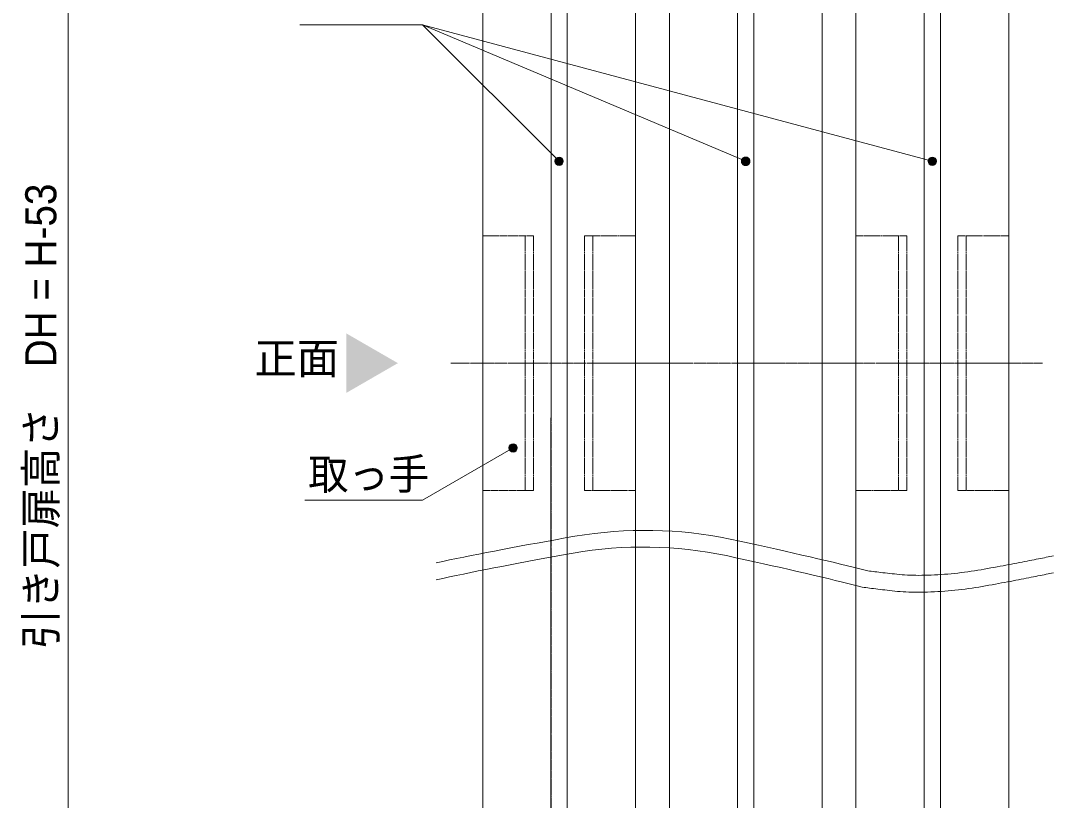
# Model space of a CAD drawing. Units: millimetres, scale not verified. Extents: x -6062 to 6062, y -3045 to 3045.
# Drawn here: x 146 to 1363, y -1015 to -96 of the extents above; entities that cross this region are included whole.
import ezdxf
from ezdxf.enums import TextEntityAlignment as Align

# ---------------------------------------------------------------- set-up
doc = ezdxf.new("R2010")
doc.units = ezdxf.units.MM
doc.header["$LTSCALE"] = 20
doc.linetypes.add('USER1', pattern=[10.5, 8, -0.5, 0.5, -0.5, 0.5, -0.5])
doc.linetypes.add('USER2', pattern=[2.91, 1.76, -0.4, 0.35, -0.4])
for name, color, linetype, lineweight in [('0-0_3一般', 7, 'Continuous', 15), ('0-1_2寸法-3', 7, 'Continuous', 15), ('0-2_2寸法-1', 7, 'Continuous', 15)]:
    doc.layers.add(name, color=color, linetype=linetype, lineweight=lineweight)
doc.styles.add('ＭＳ Ｐゴシック', font='')
doc.styles.get('ＭＳ Ｐゴシック').set_extended_font_data('MS PGothic')

# ---------------------------------------------------------------- blocks, each defined once
blk = doc.blocks.new('グループ')
at = {"layer": '0-0_3一般'}
for p, q in [((53963.7, -38600), (53963.7, 15950)), ((57563.7, 15950), (57563.7, -38600))]:
    blk.add_line(p, q, dxfattribs=at)
at = {"layer": '0-0_3一般', "linetype": 'USER1'}
for p, q in [((51173.7, -36150), (51173.7, 13350)), ((51553.7, 13350), (51553.7, -36150)), ((59973.7, -36150), (59973.7, 13350)), ((60353.7, 13350), (60353.7, -36150)), ((50563.7, -7000), (50563.7, -13000)), ((52163.7, -7000), (52163.7, -13000)), ((59363.7, -7000), (59363.7, -13000)), ((60963.7, -7000), (60963.7, -13000))]:
    blk.add_line(p, q, dxfattribs=at)
at = {"layer": '0-0_3一般', "linetype": 'USER2'}
for p, q in [((48813.5, -10000), (53960.5, -10000)), ((53213.5, -10000), (58360.5, -10000)), ((57613.5, -10000), (62760.5, -10000))]:
    blk.add_line(p, q, dxfattribs=at)
at = {"layer": '0-0_3一般'}
for points in [[(53163.7, 15950), (53163.7, -38600), (49563.7, -38600), (49563.7, 15950)], [(61963.7, 15950), (61963.7, -38600), (58363.7, -38600), (58363.7, 15950)]]:
    blk.add_lwpolyline(points, dxfattribs=at)
at = {"layer": '0-0_3一般', "linetype": 'USER1'}
for points in [[(55573.7, 13350), (55953.7, 13350), (55953.7, -36150), (55573.7, -36150)], [(49563.7, -7000), (50763.7, -7000), (50763.7, -13000), (49563.7, -13000)], [(51963.7, -13000), (53163.7, -13000), (53163.7, -7000), (51963.7, -7000)], [(58363.7, -7000), (59563.7, -7000), (59563.7, -13000), (58363.7, -13000)], [(60763.7, -13000), (61963.7, -13000), (61963.7, -7000), (60763.7, -7000)]]:
    blk.add_lwpolyline(points, close=True, dxfattribs=at)
blk = doc.blocks.new('グループ-6')
at = {"layer": '0-0_3一般'}
for p, q in [((58363.7, -38750), (58363.7, 15950)), ((61963.7, 15950), (61963.7, -38750))]:
    blk.add_line(p, q, dxfattribs=at)
blk.add_lwpolyline([(60353.7, -36150), (60353.7, 13350), (59973.7, 13350), (59973.3, -36150)], close=True, dxfattribs=at)
blk = doc.blocks.new('グループ-9')
at = {"layer": '0-0_3一般'}
for p, q in [((49563.7, -38750), (49563.7, 15950)), ((53163.7, 15950), (53163.7, -38750))]:
    blk.add_line(p, q, dxfattribs=at)
blk.add_lwpolyline([(51554, -35904.9), (51553.7, 13350), (51173.7, 13350), (51173.5, -35904.9)], close=True, dxfattribs=at)
blk = doc.blocks.new('グループ-17')
at = {"layer": '0-0_3一般'}
for p, q in [((55573.7, 13350), (55573.7, -36150)), ((55953.7, -36150), (55953.7, 13350))]:
    blk.add_line(p, q, dxfattribs=at)
blk.add_lwpolyline([(57563.7, 15950), (57563.7, -38750), (53963.7, -38750), (53963.7, 15950)], close=True, dxfattribs=at)
blk = doc.blocks.new('グループ-20')
at = {"layer": '0-0_3一般'}
for points in [[(48467.3, -14708.6), (48622.9, -14675.4), (48783.1, -14641.8), (48947.9, -14607.7), (49117.3, -14573.2), (49291.3, -14538.2), (49469.9, -14502.7), (49653, -14466.8), (49840.8, -14430.4), (50033.1, -14393.6), (50230, -14356.3), (50431.6, -14318.5), (50637.7, -14280.3), (50848.3, -14241.6), (51063.6, -14202.5), (51283.5, -14162.9), (51508, -14122.8), (51736.8, -14082.6), (51966.5, -14046.5), (52196.1, -14015.7), (52425.6, -13990.4), (52655, -13970.4), (52884.3, -13955.8), (53113.5, -13946.6), (53342.6, -13942.7), (53571.6, -13944.3), (53800.4, -13951.2), (54029.2, -13963.5), (54257.9, -13981.1), (54486.4, -14004.2), (54714.8, -14032.6), (54943.2, -14066.4), (55171.4, -14105.6), (55399.5, -14150.2), (55626.6, -14198.8), (55849.3, -14247.1), (56067.4, -14294.9), (56281, -14342), (56490, -14388.5), (56694.4, -14434.3)], [(48467.3, -15108.6), (48620.9, -15075.2), (48779.1, -15041.4), (48941.7, -15007.1), (49108.9, -14972.3), (49280.6, -14937), (49456.9, -14901.3), (49637.7, -14865.1), (49823, -14828.5), (50012.8, -14791.4), (50207.2, -14753.8), (50406.1, -14715.7), (50609.6, -14677.2), (50817.5, -14638.2), (51030, -14598.8), (51247.1, -14558.8), (51468.6, -14518.5), (51694.5, -14477.9), (51921.2, -14441.5), (52147.9, -14410.4), (52374.5, -14384.7), (52600.9, -14364.3), (52827.3, -14349.4), (53053.6, -14339.8), (53279.7, -14335.6), (53505.8, -14336.8), (53731.7, -14343.3), (53957.6, -14355.2), (54183.4, -14372.5), (54409, -14395.2), (54634.6, -14423.2), (54860.1, -14456.7), (55085.4, -14495.5), (55310.7, -14539.6), (55534.9, -14587.9), (55754.8, -14635.8), (55970.2, -14683.2), (56181.1, -14729.9), (56387.5, -14776), (56589.4, -14821.5)], [(56694.4, -14434.3), (56894.3, -14479.6), (57089.6, -14524.2), (57280.3, -14568.3), (57466.4, -14611.7), (57648, -14654.5), (57825.1, -14696.7), (57997.5, -14738.3), (58165.4, -14779.2), (58328.7, -14819.6), (58487.5, -14859.3), (58641.7, -14898.4)], [(61155.9, -14897), (61233.8, -14884.6), (61311.7, -14871.5), (61389.4, -14857.7), (61466.5, -14843.8), (61542.1, -14830), (61616.3, -14816.3), (61689.1, -14802.9), (61760.5, -14789.7), (61830.5, -14776.7), (61899.1, -14763.8), (61966.3, -14751.2), (62032.1, -14738.7), (62096.4, -14726.4), (62159.4, -14714.4), (62220.9, -14702.5), (62281.1, -14690.8), (62339.8, -14679.3), (62397.1, -14668), (62453.1, -14657), (62507.7, -14646.2), (62560.9, -14635.8), (62612.7, -14625.5), (62663.1, -14615.6), (62712.1, -14605.9), (62759.8, -14596.5), (62806.1, -14587.3), (62851, -14578.4), (62894.5, -14569.8), (62936.6, -14561.4), (62977.3, -14553.3), (63016.7, -14545.5)], [(56589.4, -14821.5), (56786.7, -14866.5), (56979.6, -14910.8), (57167.9, -14954.5), (57351.8, -14997.6), (57531.1, -15040), (57705.9, -15081.9), (57876.2, -15123.2), (58042, -15163.9), (58203.3, -15203.9), (58360.1, -15243.4), (58512.3, -15282.2)], [(58641.7, -14898.4), (58681.5, -14903.3), (58722.8, -14908.3), (58765.5, -14913.5), (58809.6, -14918.7), (58855.1, -14924.1), (58902.1, -14929.6), (58950.4, -14935.2), (59000.2, -14940.9), (59051.3, -14946.7), (59103.9, -14952.7), (59157.9, -14958.7), (59213.3, -14964.9), (59270.1, -14971.2), (59328.3, -14977.6), (59387.9, -14983.7), (59448.9, -14989), (59511.4, -14993.4), (59575.3, -14997.1), (59640.7, -14999.9), (59707.4, -15002), (59775.6, -15003.3), (59845.3, -15003.7), (59916.3, -15003.4), (59988.8, -15002.2), (60062.7, -15000.3), (60138, -14997.5), (60214.8, -14994), (60293, -14989.6), (60371.8, -14984.5), (60450.6, -14978.8), (60529.3, -14972.4), (60607.9, -14965.3), (60686.4, -14957.5), (60764.9, -14949.1), (60843.2, -14940), (60921.5, -14930.3), (60999.7, -14919.9), (61077.8, -14908.8), (61155.9, -14897)], [(61100.6, -15305.5), (61180.9, -15293.2), (61261.1, -15280.1), (61341.3, -15266.3), (61420.6, -15252.2), (61498.6, -15238.3), (61575, -15224.5), (61650, -15210.9), (61723.6, -15197.5), (61795.7, -15184.2), (61866.3, -15171.1), (61935.5, -15158.2), (62003.2, -15145.4), (62069.5, -15132.9), (62134.3, -15120.4), (62197.7, -15108.2), (62259.6, -15096.1), (62320, -15084.2), (62379.1, -15072.5), (62436.6, -15061.1), (62492.8, -15050), (62547.6, -15039.1), (62600.9, -15028.5), (62652.8, -15018.2), (62703.2, -15008.1), (62752.3, -14998.4), (62799.9, -14988.9), (62846.1, -14979.6), (62890.9, -14970.7), (62934.2, -14962), (62976.2, -14953.6), (63016.7, -14945.5), (63016.7, -14945.5)], [(58512.3, -15282.2), (58553.3, -15287.6), (58595.8, -15293.1), (58639.7, -15298.7), (58685.1, -15304.5), (58731.9, -15310.4), (58780.1, -15316.5), (58829.9, -15322.7), (58881, -15329), (58933.6, -15335.4), (58987.7, -15342), (59043.2, -15348.8), (59100.2, -15355.6), (59158.6, -15362.6), (59218.4, -15369.7), (59279.8, -15376.5), (59342.6, -15382.6), (59406.8, -15387.8), (59472.6, -15392.2), (59539.8, -15395.8), (59608.6, -15398.7), (59678.8, -15400.7), (59750.4, -15402), (59823.6, -15402.4), (59898.2, -15402.1), (59974.3, -15401), (60051.9, -15399.1), (60131, -15396.4), (60211.5, -15392.9), (60292.8, -15388.6), (60373.9, -15383.6), (60455, -15377.9), (60536, -15371.4), (60616.9, -15364.2), (60697.7, -15356.3), (60778.5, -15347.6), (60859.1, -15338.2), (60939.7, -15328), (61020.2, -15317.2), (61100.6, -15305.5)]]:
    blk.add_lwpolyline(points, dxfattribs=at)
for name in ['グループ-9', 'グループ-17', 'グループ-6']:
    blk.add_blockref(name, (0, 0), dxfattribs=at)

msp = doc.modelspace()

# ---------------------------------------------------------------- hatches: boundary and pattern name
at = {"layer": '0-1_2寸法-3'}
for points in [[(785.69, -262, 1), (775.68, -262, 1)], [(1225.69, -262, 1), (1215.68, -262, 1)], [(731.44, -600, 1), (721.43, -600, 1)]]:
    msp.add_hatch(color=256, dxfattribs=at).paths.add_polyline_path(points)

# ---------------------------------------------------------------- linework, layer by layer
for q in [(1000.68, -262), (1220.68, -262)]:
    msp.add_line((619.63, -100.95), q, dxfattribs=at)
for points in [[(780.68, -262), (619.63, -100.95), (474.94, -100.95)], [(995.72, -262.69), (995.7, -262.45), (995.68, -262.2), (995.68, -261.96), (995.68, -261.71), (995.7, -261.47), (995.74, -261.22), (995.78, -260.98), (995.84, -260.74), (995.9, -260.5), (995.98, -260.27), (996.07, -260.04)], [(1003.01, -266.44), (1002.78, -266.55), (1002.56, -266.64), (1002.33, -266.73), (1002.1, -266.8), (1001.86, -266.87), (1001.62, -266.92), (1001.37, -266.96), (1001.13, -266.99), (1000.89, -267), (1000.64, -267.01), (1000.39, -267), (1000.15, -266.98), (999.91, -266.95), (999.66, -266.9), (999.42, -266.85), (999.19, -266.78), (998.96, -266.7), (998.73, -266.61), (998.5, -266.51), (998.28, -266.4), (998.07, -266.27), (997.87, -266.14), (997.67, -266), (997.47, -265.84), (997.29, -265.68), (997.11, -265.51), (996.94, -265.33), (996.78, -265.14), (996.64, -264.95), (996.5, -264.75), (996.37, -264.54), (996.25, -264.32), (996.14, -264.1), (996.04, -263.88), (995.95, -263.65), (995.88, -263.41), (995.82, -263.17), (995.76, -262.93), (995.72, -262.69)], [(996.07, -260.04), (996.18, -259.82), (996.29, -259.6), (996.41, -259.39), (996.54, -259.18), (996.69, -258.98), (996.84, -258.79), (997, -258.6), (997.17, -258.43), (997.35, -258.26), (997.54, -258.1), (997.74, -257.95), (997.94, -257.81), (998.15, -257.68), (998.36, -257.56), (998.58, -257.45), (998.81, -257.36), (999.04, -257.27), (999.27, -257.2), (999.51, -257.13), (999.75, -257.08), (999.99, -257.04), (1000.24, -257.01), (1000.48, -257), (1000.73, -256.99), (1000.97, -257), (1001.22, -257.02), (1001.46, -257.05), (1001.7, -257.1), (1001.94, -257.15), (1002.18, -257.22), (1002.41, -257.3), (1002.64, -257.39), (1002.86, -257.49), (1003.08, -257.6), (1003.3, -257.73), (1003.5, -257.86), (1003.7, -258), (1003.89, -258.16), (1004.08, -258.32)], [(1004.08, -258.32), (1004.25, -258.49), (1004.42, -258.67), (1004.58, -258.86), (1004.73, -259.05), (1004.87, -259.25), (1005, -259.46), (1005.12, -259.68), (1005.23, -259.9), (1005.33, -260.12), (1005.41, -260.35), (1005.49, -260.59), (1005.55, -260.83), (1005.6, -261.07), (1005.64, -261.31), (1005.67, -261.55), (1005.69, -261.8), (1005.69, -262.04), (1005.68, -262.29), (1005.66, -262.53), (1005.63, -262.78), (1005.59, -263.02), (1005.53, -263.26), (1005.46, -263.5), (1005.38, -263.73), (1005.29, -263.96), (1005.19, -264.18), (1005.08, -264.4), (1004.96, -264.61), (1004.82, -264.82), (1004.68, -265.02), (1004.53, -265.21), (1004.36, -265.4), (1004.19, -265.57), (1004.01, -265.74), (1003.83, -265.9), (1003.63, -266.05), (1003.43, -266.19), (1003.22, -266.32), (1003.01, -266.44)], [(726.43, -600), (619.63, -661.66), (481.11, -661.66)]]:
    msp.add_lwpolyline(points, dxfattribs=at)
for centre in [(780.68, -262), (1220.68, -262), (726.43, -600)]:
    msp.add_circle(centre, 5.01, dxfattribs=at)
for points in [[(996.54, -259.18), (995.68, -262.2), (995.7, -262.45)], [(996.41, -259.39), (995.68, -262.2), (996.54, -259.18)], [(996.41, -259.39), (995.68, -261.96), (995.68, -262.2)], [(996.29, -259.6), (995.68, -261.96), (996.41, -259.39)], [(996.29, -259.6), (995.68, -261.71), (995.68, -261.96)], [(996.18, -259.82), (995.68, -261.71), (996.29, -259.6)], [(996.18, -259.82), (995.7, -261.47), (995.68, -261.71)], [(996.69, -258.98), (995.7, -262.45), (995.72, -262.69)], [(996.54, -259.18), (995.7, -262.45), (996.69, -258.98)], [(996.07, -260.04), (995.7, -261.47), (996.18, -259.82)], [(996.07, -260.04), (995.74, -261.22), (995.7, -261.47)], [(996.84, -258.79), (995.72, -262.69), (995.76, -262.93)], [(996.69, -258.98), (995.72, -262.69), (996.84, -258.79)], [(995.98, -260.27), (995.74, -261.22), (996.07, -260.04)], [(995.98, -260.27), (995.78, -260.98), (995.74, -261.22)], [(997, -258.6), (995.76, -262.93), (995.82, -263.17)], [(996.84, -258.79), (995.76, -262.93), (997, -258.6)], [(995.9, -260.5), (995.78, -260.98), (995.98, -260.27)], [(995.9, -260.5), (995.84, -260.74), (995.78, -260.98)], [(997.17, -258.43), (995.82, -263.17), (995.88, -263.41)], [(997, -258.6), (995.82, -263.17), (997.17, -258.43)], [(997.35, -258.26), (995.88, -263.41), (995.95, -263.65)], [(997.17, -258.43), (995.88, -263.41), (997.35, -258.26)], [(997.54, -258.1), (995.95, -263.65), (996.04, -263.88)], [(997.35, -258.26), (995.95, -263.65), (997.54, -258.1)], [(997.74, -257.95), (996.04, -263.88), (996.14, -264.1)], [(997.54, -258.1), (996.04, -263.88), (997.74, -257.95)], [(997.94, -257.81), (996.14, -264.1), (996.25, -264.32)], [(997.74, -257.95), (996.14, -264.1), (997.94, -257.81)], [(998.15, -257.68), (996.25, -264.32), (996.37, -264.54)], [(997.94, -257.81), (996.25, -264.32), (998.15, -257.68)], [(998.36, -257.56), (996.37, -264.54), (996.5, -264.75)], [(998.15, -257.68), (996.37, -264.54), (998.36, -257.56)], [(998.58, -257.45), (996.5, -264.75), (996.64, -264.95)], [(998.36, -257.56), (996.5, -264.75), (998.58, -257.45)], [(998.81, -257.36), (996.64, -264.95), (996.78, -265.14)], [(998.58, -257.45), (996.64, -264.95), (998.81, -257.36)], [(999.04, -257.27), (996.78, -265.14), (996.94, -265.33)], [(998.81, -257.36), (996.78, -265.14), (999.04, -257.27)], [(999.27, -257.2), (996.94, -265.33), (997.11, -265.51)], [(999.04, -257.27), (996.94, -265.33), (999.27, -257.2)], [(999.51, -257.13), (997.11, -265.51), (997.29, -265.68)], [(999.27, -257.2), (997.11, -265.51), (999.51, -257.13)], [(999.75, -257.08), (997.29, -265.68), (997.47, -265.84)], [(999.51, -257.13), (997.29, -265.68), (999.75, -257.08)], [(999.99, -257.04), (997.47, -265.84), (997.67, -266)], [(999.75, -257.08), (997.47, -265.84), (999.99, -257.04)], [(1000.24, -257.01), (997.67, -266), (997.87, -266.14)], [(999.99, -257.04), (997.67, -266), (1000.24, -257.01)], [(1000.48, -257), (997.87, -266.14), (998.07, -266.27)], [(1000.24, -257.01), (997.87, -266.14), (1000.48, -257)], [(1000.73, -256.99), (998.07, -266.27), (998.28, -266.4)], [(1000.48, -257), (998.07, -266.27), (1000.73, -256.99)], [(1000.73, -256.99), (998.28, -266.4), (1000.97, -257)], [(1000.97, -257), (998.28, -266.4), (998.5, -266.51)], [(1000.97, -257), (998.5, -266.51), (1001.22, -257.02)], [(1001.22, -257.02), (998.5, -266.51), (998.73, -266.61)], [(1001.22, -257.02), (998.73, -266.61), (1001.46, -257.05)], [(1001.46, -257.05), (998.73, -266.61), (998.96, -266.7)], [(1001.46, -257.05), (998.96, -266.7), (1001.7, -257.1)], [(1001.7, -257.1), (998.96, -266.7), (999.19, -266.78)], [(1001.7, -257.1), (999.19, -266.78), (1001.94, -257.15)], [(1001.94, -257.15), (999.19, -266.78), (999.42, -266.85)], [(1001.94, -257.15), (999.42, -266.85), (1002.18, -257.22)], [(1002.18, -257.22), (999.42, -266.85), (999.66, -266.9)], [(1002.18, -257.22), (999.66, -266.9), (1002.41, -257.3)], [(1002.41, -257.3), (999.66, -266.9), (999.91, -266.95)], [(1002.41, -257.3), (999.91, -266.95), (1002.64, -257.39)], [(1002.64, -257.39), (999.91, -266.95), (1000.15, -266.98)], [(1002.64, -257.39), (1000.15, -266.98), (1002.86, -257.49)], [(1002.86, -257.49), (1000.15, -266.98), (1000.39, -267)], [(1002.86, -257.49), (1000.39, -267), (1003.08, -257.6)], [(1003.08, -257.6), (1000.39, -267), (1000.64, -267.01)], [(1003.08, -257.6), (1000.64, -267.01), (1003.3, -257.73)], [(1003.3, -257.73), (1000.64, -267.01), (1000.89, -267)], [(1003.3, -257.73), (1000.89, -267), (1003.5, -257.86)], [(1003.5, -257.86), (1000.89, -267), (1001.13, -266.99)], [(1003.5, -257.86), (1001.13, -266.99), (1003.7, -258)], [(1003.7, -258), (1001.13, -266.99), (1001.37, -266.96)], [(1003.7, -258), (1001.37, -266.96), (1003.89, -258.16)], [(1003.89, -258.16), (1001.37, -266.96), (1001.62, -266.92)], [(1003.89, -258.16), (1001.62, -266.92), (1004.08, -258.32)], [(1004.08, -258.32), (1001.62, -266.92), (1001.86, -266.87)], [(1004.08, -258.32), (1001.86, -266.87), (1004.25, -258.49)], [(1004.25, -258.49), (1001.86, -266.87), (1002.1, -266.8)], [(1004.25, -258.49), (1002.1, -266.8), (1004.42, -258.67)], [(1004.42, -258.67), (1002.1, -266.8), (1002.33, -266.73)], [(1004.42, -258.67), (1002.33, -266.73), (1004.58, -258.86)], [(1004.58, -258.86), (1002.33, -266.73), (1002.56, -266.64)], [(1004.58, -258.86), (1002.56, -266.64), (1004.73, -259.05)], [(1004.73, -259.05), (1002.56, -266.64), (1002.78, -266.55)], [(1004.73, -259.05), (1002.78, -266.55), (1004.87, -259.25)], [(1004.87, -259.25), (1002.78, -266.55), (1003.01, -266.44)], [(1004.87, -259.25), (1003.01, -266.44), (1005, -259.46)], [(1005, -259.46), (1003.01, -266.44), (1003.22, -266.32)], [(1005, -259.46), (1003.22, -266.32), (1005.12, -259.68)], [(1005.12, -259.68), (1003.22, -266.32), (1003.43, -266.19)], [(1005.12, -259.68), (1003.43, -266.19), (1005.23, -259.9)], [(1005.23, -259.9), (1003.43, -266.19), (1003.63, -266.05)], [(1005.23, -259.9), (1003.63, -266.05), (1005.33, -260.12)], [(1005.33, -260.12), (1003.63, -266.05), (1003.83, -265.9)], [(1005.33, -260.12), (1003.83, -265.9), (1005.41, -260.35)], [(1005.41, -260.35), (1003.83, -265.9), (1004.01, -265.74)], [(1005.41, -260.35), (1004.01, -265.74), (1005.49, -260.59)], [(1005.49, -260.59), (1004.01, -265.74), (1004.19, -265.57)], [(1005.49, -260.59), (1004.19, -265.57), (1005.55, -260.83)], [(1005.55, -260.83), (1004.19, -265.57), (1004.36, -265.4)], [(1005.55, -260.83), (1004.36, -265.4), (1005.6, -261.07)], [(1005.6, -261.07), (1004.36, -265.4), (1004.53, -265.21)], [(1005.6, -261.07), (1004.53, -265.21), (1005.64, -261.31)], [(1005.64, -261.31), (1004.53, -265.21), (1004.68, -265.02)], [(1005.64, -261.31), (1004.68, -265.02), (1005.67, -261.55)], [(1005.67, -261.55), (1004.68, -265.02), (1004.82, -264.82)], [(1005.67, -261.55), (1004.82, -264.82), (1005.69, -261.8)], [(1005.69, -261.8), (1004.82, -264.82), (1004.96, -264.61)], [(1005.69, -261.8), (1004.96, -264.61), (1005.69, -262.04)], [(1005.69, -262.04), (1004.96, -264.61), (1005.08, -264.4)], [(1005.69, -262.04), (1005.08, -264.4), (1005.68, -262.29)], [(1005.68, -262.29), (1005.08, -264.4), (1005.19, -264.18)], [(1005.68, -262.29), (1005.19, -264.18), (1005.66, -262.53)], [(1005.66, -262.53), (1005.19, -264.18), (1005.29, -263.96)], [(1005.66, -262.53), (1005.29, -263.96), (1005.63, -262.78)], [(1005.63, -262.78), (1005.29, -263.96), (1005.38, -263.73)], [(1005.63, -262.78), (1005.38, -263.73), (1005.59, -263.02)], [(1005.59, -263.02), (1005.38, -263.73), (1005.46, -263.5)], [(1005.59, -263.02), (1005.46, -263.5), (1005.53, -263.26)], [(529.93, -464.93), (590.68, -500), (529.93, -535.07)]]:
    msp.add_solid(points, dxfattribs=at)
at = {"layer": '0-2_2寸法-1'}
msp.add_line((202.18, 784.79), (202.18, -1924.79), dxfattribs=at)

# ---------------------------------------------------------------- block references
at = {"layer": '0-0_3一般', "xscale": 0.05, "yscale": 0.05}
for name in ['グループ-20', 'グループ']:
    msp.add_blockref(name, (-1787.5, 0), dxfattribs=at)

# ---------------------------------------------------------------- texts
at = {"layer": '0-1_2寸法-3', "style": 'ＭＳ Ｐゴシック'}
msp.add_text('正面', height=36.66, dxfattribs=at).set_placement((421.46, -523.58), align=Align.BOTTOM_LEFT)
at = {"layer": '0-1_2寸法-3', "style": 'ＭＳ Ｐゴシック', "width": 0.95}
msp.add_text('取っ手', height=36.66, dxfattribs=at).set_placement((484.97, -660.06), align=Align.BOTTOM_LEFT)
at = {"layer": '0-2_2寸法-1', "style": 'ＭＳ Ｐゴシック', "width": 0.95}
msp.add_text('引き戸扉高さ\u3000DH = H-53', height=36.66, rotation=90, dxfattribs=at).set_placement((199.07, -837.33), align=Align.BOTTOM_LEFT)

doc.saveas('drawing.dxf')
